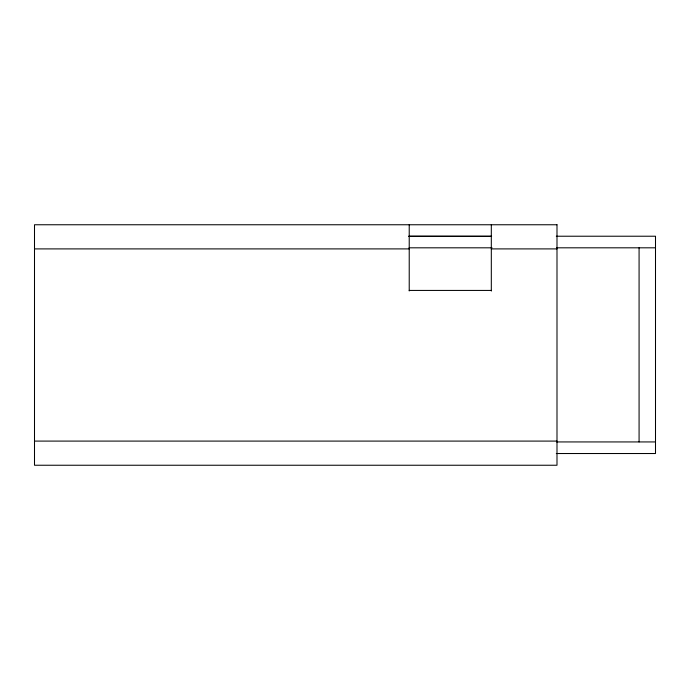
<?xml version="1.0" encoding="UTF-8"?>
<svg xmlns="http://www.w3.org/2000/svg" width="690" height="690" viewBox="0 0 690 690"><rect width="100%" height="100%" fill="white"/><g stroke="black" fill="none" stroke-linecap="round" stroke-linejoin="round"><path stroke-width="1.03" d="M408.609 236.222L491.625 236.222M556.312 236.222L655.5 236.222L655.5 453.528L556.312 453.528M409.092 247.814L492.03 247.814M556.658 247.814L655.5 247.814M34.5 248.9L409.222 248.9M491.315 248.9L556.994 248.9M409.222 290.43L491.315 290.43M34.5 441.091L556.994 441.091M556.658 441.936L655.5 441.936M409.222 236.291L491.315 236.351M639.078 247.814L639.078 441.936M491.315 224.759L491.315 291.051M409.222 224.759L409.222 290.956M556.994 224.759L34.5 224.759L34.5 465.241L556.994 465.241L556.994 224.759"/></g></svg>
